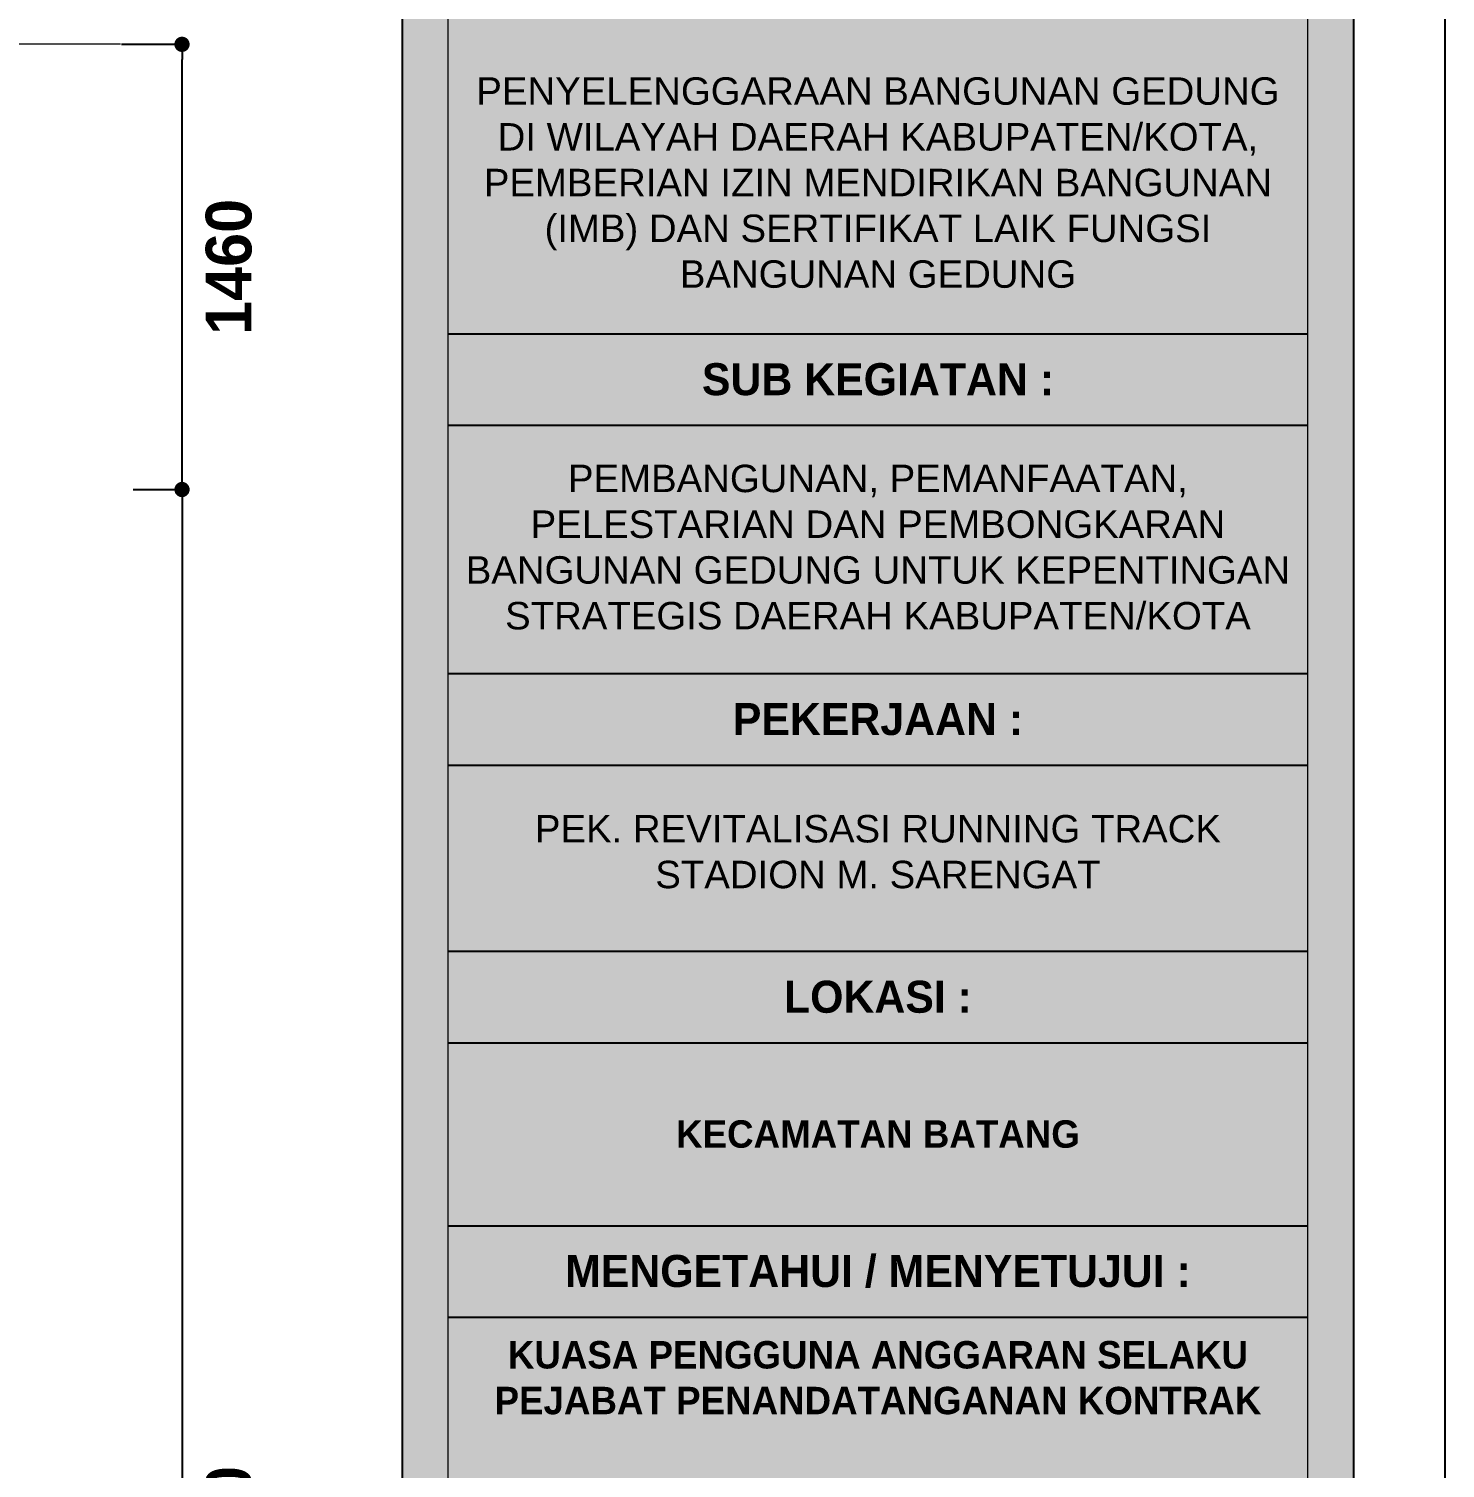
# Model space of a CAD drawing. Header units: centimetres. Extents: x -292707 to 138715, y -53922 to 66277.
# Drawn here: x 108871 to 113515, y 1582 to 6302 of the extents above; entities that cross this region are included whole.
import ezdxf

# ---------------------------------------------------------------- set-up
doc = ezdxf.new("R2010")
doc.units = ezdxf.units.CM
doc.linetypes.add('HIDDEN', pattern=[9.525, 6.35, -3.175])
for name, color, linetype in [('A-ALINE-1', 91, 'Continuous'), ('A-ALINE-4', 113, 'Continuous'), ('A-DIM', 157, 'Continuous'), ('A-TEXT', 254, 'Continuous')]:
    doc.layers.add(name, color=color, linetype=linetype)
doc.layers.add('A-FILL-1', color=250, linetype='Continuous', lineweight=0, true_color=0x333333)
doc.layers.add('A-FILL-3', color=7, linetype='Continuous', lineweight=0, true_color=0x666666)
doc.layers.add('A-SWING AREA', color=7, linetype='Continuous', lineweight=0, true_color=0xf7f7f7, transparency=0.2)
doc.styles.add('Scale 1000', font='GOTHICB.TTF', dxfattribs={"height": 150})
doc.styles.add('Scale 170', font='GOTHICB.TTF', dxfattribs={"height": 50})
doc.dimstyles.new('Scale 1000', dxfattribs={"dimscale": 0, "dimtxt": 150, "dimasz": 50, "dimexe": 5, "dimexo": 3, "dimgap": 75, "dimtad": 2, "dimdec": 0, "dimtxsty": 'Scale 1000', "dimblk": 'DOT', "dimcen": 2.5, "dimclrd": 256, "dimclre": 256, "dimclrt": 254, "dimadec": 0, "dimazin": 0, "dimtfac": 1, "dimtdec": 0, "dimtmove": 0, "dimatfit": 3, "dimldrblk": 'DOTSMALL', "dimfxl": 1, "dimtfillclr": 256, "dimlwd": -1, "dimlwe": -1, "dimarcsym": 0})

# ---------------------------------------------------------------- blocks, each defined once
blk = doc.blocks.new('jhgkjhkjhkjh')
at = {"layer": 'A-SWING AREA', "transparency": 33554457}
h = blk.add_hatch(color=256, dxfattribs=at)
h.dxf.hatch_style = 1
h.paths.add_polyline_path([(-933.611, 931.53), (-881.611, 931.53), (-881.611, 1218.53), (-933.611, 1218.53)])
at = {"layer": 'A-ALINE-1', "ltscale": 0.25}
blk.add_lwpolyline([(-933.611, 931.53), (-881.611, 931.53), (-881.611, 1218.53), (-933.611, 1218.53)], close=True, dxfattribs=at)
at = {"layer": 'A-ALINE-4', "ltscale": 0.25}
for points in [[(-931.111, 1135.185), (-884.111, 1135.185)], [(-931.111, 1130.185), (-884.111, 1130.185)], [(-931.111, 1116.612), (-884.111, 1116.612)], [(-931.111, 1111.612), (-884.111, 1111.612)], [(-931.111, 1101.435), (-884.111, 1101.435)], [(-931.111, 1096.435), (-884.111, 1096.435)], [(-931.111, 1086.435), (-884.111, 1086.435)], [(-931.111, 1081.435), (-884.111, 1081.435)]]:
    blk.add_lwpolyline(points, dxfattribs=at)
at = {"layer": 'A-FILL-1', "ltscale": 0.25}
blk.add_lwpolyline([(-1286.611, 931.53), (-933.611, 931.53), (-933.611, 1218.53), (-1286.611, 1218.53)], close=True, dxfattribs=at)
at = {"layer": 'A-FILL-1'}
blk.add_lwpolyline([(-931.111, 934.03), (-884.111, 934.03), (-884.111, 1216.03), (-931.111, 1216.03)], close=True, dxfattribs=at)
at = {"layer": 'Defpoints'}
blk.add_lwpolyline([(-1296.611, 926.53), (-876.611, 926.53), (-876.611, 1223.53), (-1296.611, 1223.53)], close=True, dxfattribs=at)
at = {"layer": 'A-TEXT', "ltscale": 0.25, "attachment_point": 5, "style": 'Scale 170'}
for s, width, insert, char_height in [('{\\fArial|b0|i0|c0|p34;PENYELENGGARAAN BANGUNAN GEDUNG DI WILAYAH DAERAH KABUPATEN/KOTA, PEMBERIAN IZIN MENDIRIKAN BANGUNAN (IMB) DAN SERTIFIKAT LAIK FUNGSI BANGUNAN GEDUNG}', 45.46786, (-907.611, 1143.434), 1.5), ('SUB KEGIATAN :', 47, (-907.611, 1132.685), 1.75), ('{\\fArial|b0|i0|c0|p34;PEMBANGUNAN, PEMANFAATAN, PELESTARIAN DAN PEMBONGKARAN BANGUNAN GEDUNG UNTUK KEPENTINGAN STRATEGIS DAERAH KABUPATEN/KOTA}', 47, (-907.611, 1123.513), 1.5), ('PEKERJAAN :', 47, (-907.611, 1114.112), 1.75), ('{\\fArial|b0|i0|c0|p34;PEK.^IREVITALISASI RUNNING TRACK STADION M. SARENGAT}', 47, (-907.611, 1106.868), 1.5), ('{\\fCentury Gothic|b1|i0|c0|p34;LOKASI :}', 47, (-907.611, 1098.935), 1.75), ('KECAMATAN BATANG', 47, (-907.611, 1091.435), 1.5), ('{\\fCentury Gothic|b1|i0|c0|p34;MENGETAHUI / MENYETUJUI :}', 47, (-907.611, 1083.935), 1.75), ('KUASA PENGGUNA ANGGARAN SELAKU PEJABAT PENANDATANGANAN KONTRAK', 47, (-907.611, 1078.119), 1.5)]:
    blk.add_mtext_dynamic_manual_height_columns(s, width=width, gutter_width=105, heights=[0], dxfattribs=dict(at, insert=insert, char_height=char_height))
blk = doc.blocks.new('_Dot')
at = {"color": 0, "linetype": 'ByBlock', "lineweight": -2}
blk.add_line((-0.5, 0), (-1, 0), dxfattribs=at)
at = {"color": 0, "linetype": 'ByBlock', "const_width": 0.5}
blk.add_lwpolyline([(-0.25, 0, 1), (0.25, 0, 1)], format="xyb", close=True, dxfattribs=at)
blk = doc.blocks.new('*D127')
at = {"layer": 'A-DIM', "ltscale": 0.25, "transparency": 16777216}
for p, q in [((109213.4, 4791), (109378.4, 4791)), ((109373.4, 4741), (109373.4, -2009)), ((109177.9, -2059), (109378.4, -2059))]:
    blk.add_line(p, q, dxfattribs=at)
at = {"layer": 'Defpoints', "color": 0, "ltscale": 0.25, "transparency": 16777216}
for p in [(109210.4, 4791), (109174.9, -2059), (109373.4, -2059)]:
    blk.add_point(p, dxfattribs=at)
at = {"layer": 'A-DIM', "ltscale": 0.25, "transparency": 16777216, "xscale": 50, "yscale": 50, "zscale": 50}
for p, rotation in [((109373.4, 4791), 90), ((109373.4, -2059), 270)]:
    blk.add_blockref('_Dot', p, dxfattribs=dict(at, rotation=rotation))
at = {"layer": 'A-DIM', "color": 254, "ltscale": 0.25, "transparency": 16777216, "insert": (109527.2, 1366), "char_height": 150, "attachment_point": 5, "rotation": 90, "style": 'Scale 1000'}
blk.add_mtext('6850', dxfattribs=at)
blk = doc.blocks.new('_DotSmall')
at = {"color": 0, "linetype": 'ByBlock', "const_width": 0.5}
blk.add_lwpolyline([(-0.0625, 0, 1), (0.0625, 0, 1)], format="xyb", close=True, dxfattribs=at)
blk = doc.blocks.new('*D141')
at = {"layer": 'A-DIM', "ltscale": 0.25, "transparency": 16777216}
for p, q in [((109174.5, 6251), (109378.4, 6251)), ((109373.4, 4841), (109373.4, 6201)), ((109213.4, 4791), (109378.4, 4791))]:
    blk.add_line(p, q, dxfattribs=at)
at = {"layer": 'Defpoints', "color": 0, "ltscale": 0.25, "transparency": 16777216}
for p in [(109171.5, 6251), (109373.4, 6251), (109210.4, 4791)]:
    blk.add_point(p, dxfattribs=at)
at = {"layer": 'A-DIM', "ltscale": 0.25, "transparency": 16777216, "xscale": 50, "yscale": 50, "zscale": 50}
for p, rotation in [((109373.4, 6251), 90), ((109373.4, 4791), 270)]:
    blk.add_blockref('_Dot', p, dxfattribs=dict(at, rotation=rotation))
at = {"layer": 'A-DIM', "color": 254, "ltscale": 0.25, "transparency": 16777216, "insert": (109527.2, 5521), "char_height": 150, "attachment_point": 5, "rotation": 90, "style": 'Scale 1000'}
blk.add_mtext('1460', dxfattribs=at)

msp = doc.modelspace()

# ---------------------------------------------------------------- linework, layer by layer
at = {"layer": 'A-FILL-3', "linetype": 'HIDDEN', "ltscale": 0.25}
msp.add_line((109171.5, 6251), (90477.4, 6251), dxfattribs=at)

# ---------------------------------------------------------------- block references
at = {"layer": 'A-TEXT', "xscale": 60, "yscale": 60, "zscale": 60}
msp.add_blockref('jhgkjhkjhkjh', (166111.9, -62809), dxfattribs=at)

# ---------------------------------------------------------------- dimensions: what is measured, and where the dimension line sits
at = {"layer": 'A-DIM', "ltscale": 0.25}
for base, p2, override, picture, middle in [((109373.4, 6251), (109171.5, 6251), {"dimscale": 1, "dimtmove": 1}, '*D141', (109527.2, 5521)), ((109373.4, -2059), (109174.9, -2059), {"dimscale": 1}, '*D127', (109527.2, 1366))]:
    dim = msp.add_linear_dim(base=base, p1=(109210.4, 4791), p2=p2, angle=90, dimstyle='Scale 1000', override=override, dxfattribs=at)
    dim.commit()
    dim.dimension.update_dxf_attribs({"geometry": picture, "text_midpoint": middle})

doc.saveas('drawing.dxf')
